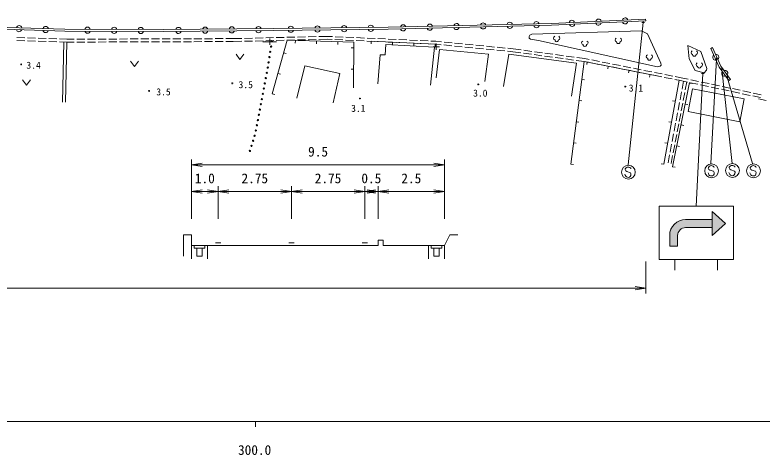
# Model space of a CAD drawing. Units: millimetres at full size, sheet at 1:1000, with parts at other scales. Extents: x 40000 to 680000, y 20000 to 380000.
# Drawn here: x 322854 to 463087, y 198715 to 281204 of the extents above; entities that cross this region are included whole.
import ezdxf
from ezdxf.enums import TextEntityAlignment as Align

# ---------------------------------------------------------------- set-up
doc = ezdxf.new("R2010")
doc.units = ezdxf.units.MM
doc.header["$LTSCALE"] = 1000
for name, color, linetype, lineweight in [('M-BGD', 7, 'Continuous', 13), ('M-STR-HTXT', 7, 'Continuous', 13), ('M-STR-STRC', 7, 'Continuous', 13), ('M-TTL-BAND', 7, 'Continuous', 13)]:
    doc.layers.add(name, color=color, linetype=linetype, lineweight=lineweight)
doc.styles.add('ＭＳ ゴシック', font='')
doc.styles.get('ＭＳ ゴシック').set_extended_font_data('MS Gothic')

# ---------------------------------------------------------------- blocks, each defined once
blk = doc.blocks.new('plus')
at = {"color": 0, "linetype": 'Continuous', "lineweight": -2}
for p, q in [((-1.25, 0), (1.25, 0)), ((0, -1.25), (0, 1.25))]:
    blk.add_line(p, q, dxfattribs=at)
blk = doc.blocks.new('open_arrow')
at = {"color": 0, "linetype": 'Continuous', "lineweight": -2}
blk.add_lwpolyline([(7.5, 1.25), (0, 0), (7.5, -1.25)], dxfattribs=at)

msp = doc.modelspace()

# ---------------------------------------------------------------- hatches: boundary and pattern name
at = {"layer": 'M-STR-STRC'}
for points in [[(453746, 242857), (453746, 244357), (456246, 242107), (453746, 239857), (453746, 241357)], [(448746, 242857), (453746, 242857), (453746, 241357), (448746, 241357, 0.41421), (447246, 239857), (447246, 237857), (445746, 237857), (445746, 239857, -0.41421)]]:
    msp.add_hatch(color=256, dxfattribs=at).paths.add_polyline_path(points)

# ---------------------------------------------------------------- linework, layer by layer
at = {"layer": 'M-BGD'}
for p, q in [((441230, 280441), (441246, 280091)), ((323206, 276402), (324705, 276356)), ((323219, 276952), (324718, 276906)), ((325205, 276341), (326705, 276295)), ((325218, 276891), (326717, 276845)), ((327204, 276279), (328704, 276233)), ((327217, 276829), (328716, 276783)), ((329216, 276768), (330715, 276722)), ((331215, 276706), (332608, 276664)), ((332608, 276664), (333963, 276668)), ((334463, 276670), (335963, 276675)), ((336463, 276677), (337963, 276682)), ((338463, 276684), (339963, 276689)), ((340463, 276691), (341963, 276696)), ((342463, 276698), (343963, 276703)), ((344463, 276705), (345963, 276710)), ((346463, 276712), (347963, 276717)), ((348463, 276719), (349963, 276724)), ((350463, 276726), (351963, 276731)), ((352463, 276733), (353963, 276738)), ((354463, 276740), (355963, 276745)), ((356463, 276747), (357963, 276752)), ((358463, 276754), (359963, 276759)), ((360463, 276761), (361963, 276766)), ((362463, 276768), (363817, 276773)), ((363817, 276773), (365418, 276811)), ((363824, 276223), (365419, 276261)), ((365918, 276823), (367417, 276859)), ((365919, 276273), (367418, 276309)), ((367917, 276871), (369417, 276907)), ((367918, 276321), (369418, 276357)), ((369917, 276919), (371416, 276954)), ((369918, 276368), (371417, 276404)), ((371916, 276966), (373416, 277002)), ((371917, 276416), (373417, 276452)), ((373916, 277014), (375415, 277050)), ((373916, 276464), (375416, 276500)), ((375484, 276417), (375469, 275918)), ((375915, 277062), (377415, 277098)), ((375916, 276512), (377415, 276547)), ((377914, 277110), (379414, 277145)), ((377915, 276559), (379415, 276595)), ((379482, 276298), (379467, 275798)), ((379914, 277157), (381515, 277195)), ((379915, 276607), (381509, 276645)), ((381509, 276645), (382424, 276604)), ((381515, 277195), (382447, 277154)), ((382924, 276581), (384422, 276514)), ((382946, 277131), (384445, 277064)), ((384922, 276492), (386420, 276424)), ((384944, 277041), (386443, 276974)), ((386920, 276402), (388418, 276334)), ((386942, 276951), (388441, 276884)), ((388918, 276312), (390416, 276244)), ((388940, 276861), (390439, 276794)), ((389742, 276274), (389719, 275775)), ((389742, 276274), (401821, 275730)), ((390938, 276771), (392437, 276704)), ((392936, 276681), (394435, 276614)), ((394934, 276591), (396433, 276524)), ((396932, 276501), (398431, 276434)), ((398930, 276411), (400429, 276344)), ((400928, 276321), (401860, 276279)), ((401860, 276279), (402900, 276177)), ((329203, 276218), (330703, 276172)), ((331202, 276157), (332601, 276114)), ((332052, 276130), (331766, 264881)), ((332601, 276114), (332315, 264865)), ((332601, 276114), (333963, 276118)), ((334463, 276120), (335963, 276125)), ((336463, 276127), (337963, 276132)), ((338463, 276134), (339963, 276139)), ((340463, 276141), (341963, 276146)), ((342463, 276148), (343963, 276153)), ((344463, 276155), (345963, 276160)), ((346463, 276162), (347963, 276167)), ((348463, 276169), (349963, 276174)), ((350463, 276176), (351963, 276181)), ((352463, 276183), (353963, 276188)), ((354463, 276190), (355963, 276195)), ((356463, 276197), (357963, 276202)), ((358463, 276204), (359963, 276209)), ((360463, 276211), (361963, 276216)), ((362463, 276218), (363824, 276223)), ((370691, 276180), (369372, 276158)), ((370691, 276180), (371937, 276158)), ((383480, 276178), (383465, 275678)), ((386444, 275058), (385944, 275060)), ((390916, 276222), (392414, 276154)), ((392914, 276132), (394412, 276064)), ((393738, 276094), (393715, 275595)), ((394912, 276042), (396410, 275974)), ((396910, 275952), (398408, 275884)), ((397734, 275915), (397711, 275415)), ((398907, 275862), (400406, 275794)), ((400905, 275772), (401821, 275730)), ((401730, 275735), (401707, 275235)), ((401821, 275730), (402848, 275629)), ((403346, 275580), (404839, 275433)), ((403397, 276128), (404890, 275980)), ((405336, 275383), (406829, 275236)), ((405388, 275931), (406880, 275784)), ((407326, 275187), (408819, 275040)), ((407378, 275735), (408871, 275587)), ((409317, 274991), (410810, 274843)), ((409368, 275538), (410861, 275391)), ((411359, 275342), (412851, 275194)), ((413349, 275145), (414842, 274998)), ((415339, 274949), (416379, 274846)), ((453474, 274935), (453794, 275077)), ((364347, 273828), (365097, 272828)), ((365097, 272828), (365847, 273828)), ((373273, 274115), (373755, 273982)), ((411307, 274794), (412800, 274647)), ((413297, 274598), (414790, 274450)), ((415288, 274401), (416315, 274300)), ((416315, 274300), (417809, 274098)), ((416379, 274846), (417886, 274643)), ((418304, 274032), (419791, 273831)), ((418381, 274576), (419868, 274376)), ((420286, 273764), (421773, 273564)), ((420363, 274309), (421850, 274108)), ((422268, 273497), (423755, 273297)), ((422345, 274042), (423832, 273841)), ((424328, 273774), (425814, 273574)), ((426310, 273507), (427796, 273307)), ((344551, 272566), (345301, 271566)), ((345301, 271566), (346051, 272566)), ((424250, 273230), (425737, 273029)), ((426232, 272962), (427719, 272762)), ((428214, 272695), (429708, 272494)), ((428292, 273240), (429798, 273037)), ((429708, 272494), (430517, 272333)), ((429798, 273037), (430618, 272874)), ((430284, 272379), (430187, 271889)), ((431008, 272235), (432479, 271942)), ((431108, 272776), (432579, 272483)), ((433070, 272386), (434541, 272093)), ((386434, 271058), (385934, 271060)), ((432969, 271845), (434440, 271552)), ((434207, 271599), (434110, 271108)), ((434931, 271455), (436402, 271162)), ((435031, 271995), (436502, 271703)), ((436892, 271064), (438364, 270772)), ((436993, 271605), (438464, 271313)), ((438131, 270818), (438033, 270328)), ((438854, 270674), (440325, 270381)), ((438954, 271215), (440426, 270922)), ((440916, 270825), (442387, 270532)), ((372210, 270259), (372692, 270126)), ((440815, 270284), (442287, 269991)), ((442054, 270038), (441956, 269547)), ((442777, 269894), (444248, 269601)), ((442878, 270434), (444349, 270142)), ((444739, 269503), (446210, 269211)), ((444839, 270044), (446310, 269752)), ((446801, 269654), (447620, 269491)), ((447620, 269491), (449218, 269154)), ((324284, 269017), (325034, 268017)), ((325034, 268017), (325784, 269017)), ((429265, 269110), (429761, 269046)), ((447510, 268952), (444638, 253211)), ((446291, 252753), (449496, 268533)), ((446700, 269113), (447510, 268952)), ((447510, 268952), (447018, 269042)), ((447510, 268952), (449107, 268615)), ((448368, 268771), (448081, 267277)), ((448953, 268648), (448666, 267153)), ((449476, 268433), (449966, 268334)), ((449596, 268512), (451063, 268202)), ((449707, 269051), (451175, 268741)), ((451553, 268099), (453020, 267789)), ((451664, 268638), (453132, 268328)), ((453621, 268225), (455089, 267915)), ((456867, 268899), (457151, 269104)), ((447987, 266786), (447703, 265312)), ((448572, 266662), (448288, 265189)), ((449193, 263095), (450031, 267368)), ((450031, 267368), (459757, 265461)), ((453510, 267686), (454977, 267376)), ((455466, 267273), (456934, 266963)), ((455578, 267812), (457046, 267502)), ((457423, 266860), (458891, 266550)), ((457535, 267399), (459002, 267089)), ((459380, 266447), (460848, 266137)), ((459492, 266986), (460959, 266676)), ((461449, 266573), (462916, 266263)), ((371147, 266403), (371629, 266270)), ((428745, 265144), (429241, 265079)), ((446792, 265017), (446300, 265107)), ((459757, 265461), (458919, 261187)), ((461337, 266034), (462805, 265724)), ((463858, 265161), (462445, 265474)), ((447609, 264821), (447326, 263348)), ((448194, 264698), (447911, 263225)), ((448680, 264513), (449170, 264414)), ((447231, 262857), (446948, 261384)), ((447817, 262734), (447533, 261261)), ((458919, 261187), (449193, 263095)), ((428226, 261178), (428722, 261113)), ((446074, 261082), (445582, 261172)), ((446854, 260893), (446571, 259420)), ((447439, 260770), (447156, 259297)), ((447884, 260593), (448374, 260494)), ((446476, 258929), (446193, 257456)), ((447061, 258806), (446778, 257333)), ((427707, 257212), (428203, 257147)), ((445356, 257147), (444864, 257237)), ((446099, 256965), (445816, 255492)), ((446684, 256842), (446401, 255369)), ((447087, 256673), (447577, 256574)), ((445721, 255001), (445434, 253507)), ((446306, 254878), (446019, 253383)), ((427188, 253246), (427683, 253181)), ((444638, 253212), (444146, 253302)), ((446291, 252753), (446781, 252654)), ((360500, 238500), (361500, 238500)), ((374250, 238500), (375250, 238500)), ((388000, 238500), (389000, 238500)), ((356000, 238000), (356000, 235500)), ((356000, 238000), (361000, 238000)), ((359000, 238000), (359000, 235500)), ((361000, 238000), (374750, 238000)), ((374750, 238000), (388500, 238000)), ((392000, 238000), (403500, 238000)), ((400500, 238000), (400500, 235500)), ((403500, 238000), (403500, 235500))]:
    msp.add_line(p, q, dxfattribs=at)
for points in [[(256760, 280855), (269418, 280048), (278806, 279767), (295576, 279251), (315043, 278711), (332192, 278195), (350752, 278101), (371371, 278312), (392904, 278547), (423569, 279278), (441246, 280091)], [(256782, 281204), (269434, 280398), (278816, 280116), (295586, 279600), (315053, 279061), (332198, 278545), (350751, 278451), (371367, 278662), (392898, 278897), (423557, 279628), (441230, 280441)], [(371147, 266403), (373921, 276464), (386447, 276089), (386424, 267544)], [(390974, 268274), (391431, 273751), (392323, 273704), (392487, 275651), (401634, 275182), (400837, 268051)], [(456867, 268899), (455022, 271448), (453474, 274935)], [(457151, 269104), (455327, 271623), (453794, 275077)], [(401915, 269412), (402525, 274736), (411743, 273868), (411063, 268755)], [(414534, 267817), (415566, 273845), (428231, 272156), (427293, 265999)], [(427188, 253246), (429708, 272494), (444304, 269590)], [(375764, 265609), (377265, 271649), (383832, 270242), (382566, 264753)], [(356000, 238000), (356000, 240000), (354500, 240000), (354500, 236000)], [(403500, 238000), (404500, 240000), (406000, 240000)], [(388500, 238000), (391000, 238000), (391000, 239000), (392000, 239000), (392000, 238000)], [(356500, 238000), (356500, 237500), (358500, 237500), (358500, 238000)], [(357000, 237500), (357000, 236000), (358000, 236000), (358000, 237500)], [(403000, 238000), (403000, 237500), (401000, 237500), (401000, 238000)], [(401500, 237500), (401500, 236000), (402500, 236000), (402500, 237500)]]:
    msp.add_lwpolyline(points, dxfattribs=at)
for points in [[(419349, 277174), (419359, 276851), (419630, 276685), (421121, 276445), (443468, 271459), (443968, 271608), (444177, 271806), (444114, 272181), (441571, 277672), (440445, 278235), (419875, 277602), (419477, 277386)], [(449133, 275469), (451624, 274333), (452698, 271153), (452687, 270872), (452239, 270361), (450519, 270799), (449404, 272978)]]:
    msp.add_lwpolyline(points, close=True, dxfattribs=at)
for centre in [(371091, 276273), (370934, 275286), (370777, 274298), (370463, 272323), (370620, 273311), (370307, 271335), (369937, 269370), (370122, 270353), (369752, 268387), (369382, 266422), (369567, 267404), (369197, 265439), (369011, 264456), (368641, 262491), (368826, 263474), (368456, 261508), (368086, 259543), (368271, 260525), (367836, 258576), (367256, 256662), (367546, 257619), (366966, 255705)]:
    msp.add_circle(centre, 125, dxfattribs=at)
for centre, radius, start, end in [((437393, 280152), 512, 15.31456, 169.9538), ((323622, 278691), 512, 10.95654, 165.59578), ((374634, 278585), 512, 13.3045, 167.94373), ((379634, 278640), 512, 13.3045, 167.94373), ((384634, 278694), 512, 13.3045, 167.94373), ((389633, 278749), 512, 13.3045, 167.94373), ((395734, 278852), 512, 14.04622, 168.68546), ((400732, 278971), 512, 14.04622, 168.68546), ((405731, 279090), 512, 14.04622, 168.68546), ((410730, 279209), 512, 14.04622, 168.68546), ((415728, 279329), 512, 14.04622, 168.68546), ((415732, 279204), 512, 194.04622, 348.68546), ((420727, 279448), 512, 14.04622, 168.68546), ((420731, 279323), 512, 194.04622, 348.68546), ((427404, 279692), 512, 15.31456, 169.9538), ((427408, 279567), 512, 195.31456, 349.9538), ((432399, 279922), 512, 15.31456, 169.9538), ((432402, 279797), 512, 195.31456, 349.9538), ((437397, 280027), 512, 195.31456, 349.9538), ((323621, 278566), 512, 190.95654, 345.59578), ((328619, 278415), 512, 190.95654, 345.59578), ((328620, 278540), 512, 10.95654, 165.59578), ((336473, 278286), 512, 192.39065, 347.02988), ((336474, 278411), 512, 12.39065, 167.02988), ((341473, 278261), 512, 192.39065, 347.02988), ((341474, 278386), 512, 12.39065, 167.02988), ((346472, 278235), 512, 192.39065, 347.02988), ((346474, 278360), 512, 12.39065, 167.02988), ((353561, 278367), 512, 13.26701, 167.90624), ((353561, 278242), 512, 193.26701, 347.90624), ((358560, 278419), 512, 13.26701, 167.90624), ((358560, 278294), 512, 193.26701, 347.90624), ((363560, 278470), 512, 13.26701, 167.90624), ((363560, 278345), 512, 193.26701, 347.90624), ((368560, 278521), 512, 13.26701, 167.90624), ((368560, 278396), 512, 193.26701, 347.90624), ((374637, 278460), 512, 193.3045, 347.94373), ((379637, 278515), 512, 193.3045, 347.94373), ((384636, 278569), 512, 193.3045, 347.94373), ((389636, 278624), 512, 193.3045, 347.94373), ((395738, 278727), 512, 194.04622, 348.68546), ((400736, 278846), 512, 194.04622, 348.68546), ((405735, 278965), 512, 194.04622, 348.68546), ((410733, 279085), 512, 194.04622, 348.68546), ((424303, 276869), 359, 113.44836, 257.2818), ((424544, 276499), 321, 176.52859, 3.47141), ((424785, 276869), 359, 282.7182, 66.55164), ((429580, 275989), 359, 113.44836, 257.2818), ((430062, 275989), 359, 282.7182, 66.55164), ((435866, 276521), 359, 113.44836, 257.2818), ((436348, 276521), 359, 282.7182, 66.55164), ((429821, 275619), 321, 176.52859, 3.47141), ((436107, 276151), 321, 176.52859, 3.47141), ((441698, 273394), 359, 113.44836, 257.2818), ((442180, 273394), 359, 282.7182, 66.55164), ((450134, 274152), 359, 113.44836, 257.2818), ((450375, 273782), 321, 176.52859, 3.47141), ((450616, 274152), 359, 282.7182, 66.55164), ((454351, 273237), 512, 126.61903, 281.25826), ((454458, 273304), 512, 306.61903, 101.25826), ((441939, 273024), 321, 176.52859, 3.47141), ((451072, 271924), 359, 113.44836, 257.2818), ((451554, 271924), 359, 282.7182, 66.55164), ((451313, 271554), 321, 176.52859, 3.47141), ((456148, 270298), 512, 318.58215, 113.22139), ((456036, 270240), 512, 138.58215, 293.22139)]:
    msp.add_arc(centre, radius, start, end, dxfattribs=at)
at = {"layer": 'M-STR-HTXT'}
for p, q in [((356000, 242972), (356000, 254117)), ((403500, 242972), (403500, 254117)), ((356000, 253117), (403500, 253117)), ((361000, 242972), (361000, 249117)), ((374750, 242972), (374750, 249117)), ((388500, 242972), (388500, 249117)), ((391000, 242972), (391000, 249117)), ((356000, 248117), (361000, 248117)), ((361000, 248117), (374750, 248117)), ((374750, 248117), (388500, 248117)), ((388500, 248117), (391000, 248117)), ((391000, 248117), (403500, 248117)), ((441246, 235000), (441246, 229000)), ((96036, 230000), (441246, 230000))]:
    msp.add_line(p, q, dxfattribs=at)
at = {"layer": 'M-STR-STRC'}
for p, q in [((440773, 279778), (437980, 253097)), ((454555, 272901), (453455, 253334)), ((455535, 271046), (457466, 253387)), ((451945, 270258), (450690, 245357)), ((456567, 269565), (461318, 253387)), ((437570, 252537), (437403, 252357)), ((437740, 252658), (437570, 252537)), ((437956, 252701), (437740, 252658)), ((438106, 252680), (437956, 252701)), ((438294, 252586), (438106, 252680)), ((438437, 252489), (438294, 252586)), ((438481, 252344), (438437, 252489)), ((453023, 252621), (453002, 252473)), ((453002, 252473), (453114, 252236)), ((453190, 252801), (453023, 252621)), ((453361, 252922), (453190, 252801)), ((453576, 252965), (453361, 252922)), ((453727, 252944), (453576, 252965)), ((453915, 252850), (453727, 252944)), ((454057, 252753), (453915, 252850)), ((454102, 252608), (454057, 252753)), ((456928, 252673), (456908, 252526)), ((456908, 252526), (457019, 252289)), ((457095, 252854), (456928, 252673)), ((457266, 252974), (457095, 252854)), ((457482, 253018), (457266, 252974)), ((457632, 252997), (457482, 253018)), ((457820, 252903), (457632, 252997)), ((457963, 252806), (457820, 252903)), ((458007, 252661), (457963, 252806)), ((460886, 252621), (460865, 252473)), ((460865, 252473), (460977, 252236)), ((461053, 252801), (460886, 252621)), ((461224, 252922), (461053, 252801)), ((461440, 252965), (461224, 252922)), ((461590, 252944), (461440, 252965)), ((461778, 252850), (461590, 252944)), ((461920, 252753), (461778, 252850)), ((461965, 252608), (461920, 252753)), ((437385, 251202), (437334, 251345)), ((437403, 252357), (437382, 252209)), ((437382, 252209), (437493, 251972)), ((437494, 250971), (437385, 251202)), ((437493, 251972), (437689, 251877)), ((437689, 251877), (438381, 251632)), ((438447, 251112), (438355, 250918)), ((438381, 251632), (438486, 251407)), ((438486, 251407), (438447, 251112)), ((453005, 251466), (452955, 251609)), ((453115, 251235), (453005, 251466)), ((453114, 252236), (453310, 252140)), ((453249, 251139), (453115, 251235)), ((453439, 251042), (453249, 251139)), ((453310, 252140), (454002, 251896)), ((453595, 251020), (453439, 251042)), ((453813, 251057), (453595, 251020)), ((453975, 251182), (453813, 251057)), ((454068, 251376), (453975, 251182)), ((454002, 251896), (454106, 251671)), ((454106, 251671), (454068, 251376)), ((456911, 251519), (456860, 251661)), ((457020, 251288), (456911, 251519)), ((457019, 252289), (457215, 252193)), ((457154, 251192), (457020, 251288)), ((457344, 251094), (457154, 251192)), ((457215, 252193), (457907, 251948)), ((457500, 251072), (457344, 251094)), ((457718, 251110), (457500, 251072)), ((457881, 251235), (457718, 251110)), ((457973, 251428), (457881, 251235)), ((457907, 251948), (458011, 251724)), ((458011, 251724), (457973, 251428)), ((460869, 251466), (460818, 251609)), ((460978, 251235), (460869, 251466)), ((460977, 252236), (461173, 252140)), ((461112, 251139), (460978, 251235)), ((461302, 251042), (461112, 251139)), ((461173, 252140), (461865, 251896)), ((461458, 251020), (461302, 251042)), ((461676, 251057), (461458, 251020)), ((461838, 251182), (461676, 251057)), ((461931, 251376), (461838, 251182)), ((461865, 251896), (461969, 251671)), ((461969, 251671), (461931, 251376)), ((437628, 250875), (437494, 250971)), ((437818, 250778), (437628, 250875)), ((437975, 250756), (437818, 250778)), ((438193, 250793), (437975, 250756)), ((438355, 250918), (438193, 250793)), ((443746, 245357), (443746, 236747)), ((457746, 245357), (443746, 245357)), ((453746, 244357), (453746, 239857)), ((453746, 244357), (456246, 242107)), ((457746, 235357), (457746, 245357)), ((448746, 242857), (453746, 242857)), ((448746, 241357), (453746, 241357)), ((456246, 242107), (453746, 239857)), ((445746, 239857), (445746, 237857)), ((447246, 239857), (447246, 237857)), ((445746, 237857), (447246, 237857)), ((443746, 236740), (443746, 235357)), ((443746, 235357), (457746, 235357)), ((446746, 235357), (446746, 233357)), ((454746, 235357), (454746, 233357))]:
    msp.add_line(p, q, dxfattribs=at)
for centre in [(437997, 251724), (453618, 251988), (457523, 252041), (461481, 251988)]:
    msp.add_circle(centre, 1300, dxfattribs=at)
for radius in [3000, 1500]:
    msp.add_arc((448746, 239857), radius, 90, 180, dxfattribs=at)
at = {"layer": 'M-TTL-BAND'}
for p, q in [((40000, 205000), (579000, 205000)), ((368000, 205000), (368000, 204000))]:
    msp.add_line(p, q, dxfattribs=at)

# ---------------------------------------------------------------- block references
at = {"layer": 'M-BGD'}
for p, xscale, yscale in [((370691, 276180), 480, 480), ((401937, 275255), 480, 480), ((324019, 271931), 120, 120), ((363651, 268396), 120, 120), ((409827, 268184), 120, 120), ((437409, 267780), 120, 120), ((348030, 266971), 120, 120), ((387610, 265546), 120, 120)]:
    msp.add_blockref('plus', p, dxfattribs=dict(at, xscale=xscale, yscale=yscale))
at = {"layer": 'M-STR-HTXT', "xscale": 267, "yscale": 267}
for p in [(356000, 253117), (356000, 248117), (361000, 248117), (374750, 248117), (388500, 248117), (391000, 248117)]:
    msp.add_blockref('open_arrow', p, dxfattribs=at)
at = {"layer": 'M-STR-HTXT', "xscale": 267, "yscale": 267, "rotation": 180}
for p in [(403500, 253117), (361000, 248117), (374750, 248117), (388500, 248117), (391000, 248117), (403500, 248117), (441246, 230000)]:
    msp.add_blockref('open_arrow', p, dxfattribs=at)
at = {"layer": 'M-STR-STRC', "xscale": 200, "yscale": 200}
for p in [(440773, 279778), (454555, 272901), (455535, 271046), (451945, 270258), (456567, 269565)]:
    msp.add_blockref('plus', p, dxfattribs=at)

# ---------------------------------------------------------------- texts
at = {"layer": 'M-BGD', "style": 'ＭＳ ゴシック'}
for s, p in [('3.4', (326355, 271783)), ('3.5', (366172, 268142)), ('3.1', (439413, 267506)), ('3.5', (350736, 266796)), ('3.0', (410204, 266556)), ('3.1', (387307, 263709))]:
    msp.add_text(s, height=1320, dxfattribs=at).set_placement(p, align=Align.MIDDLE_CENTER)
at = {"layer": 'M-STR-HTXT', "style": 'ＭＳ ゴシック'}
for s, p in [('9.5', (379750, 254117)), ('1.0', (358500, 249117)), ('2.75', (367875, 249117)), ('2.75', (381625, 249117)), ('0.5', (389750, 249117)), ('2.5', (397250, 249117))]:
    msp.add_text(s, height=1833, dxfattribs=at).set_placement(p, align=Align.BOTTOM_CENTER)
at = {"layer": 'M-TTL-BAND', "style": 'ＭＳ ゴシック'}
msp.add_text('300.0', height=1833, dxfattribs=at).set_placement((367844, 198195), align=Align.BOTTOM_CENTER)

doc.saveas('drawing.dxf')
